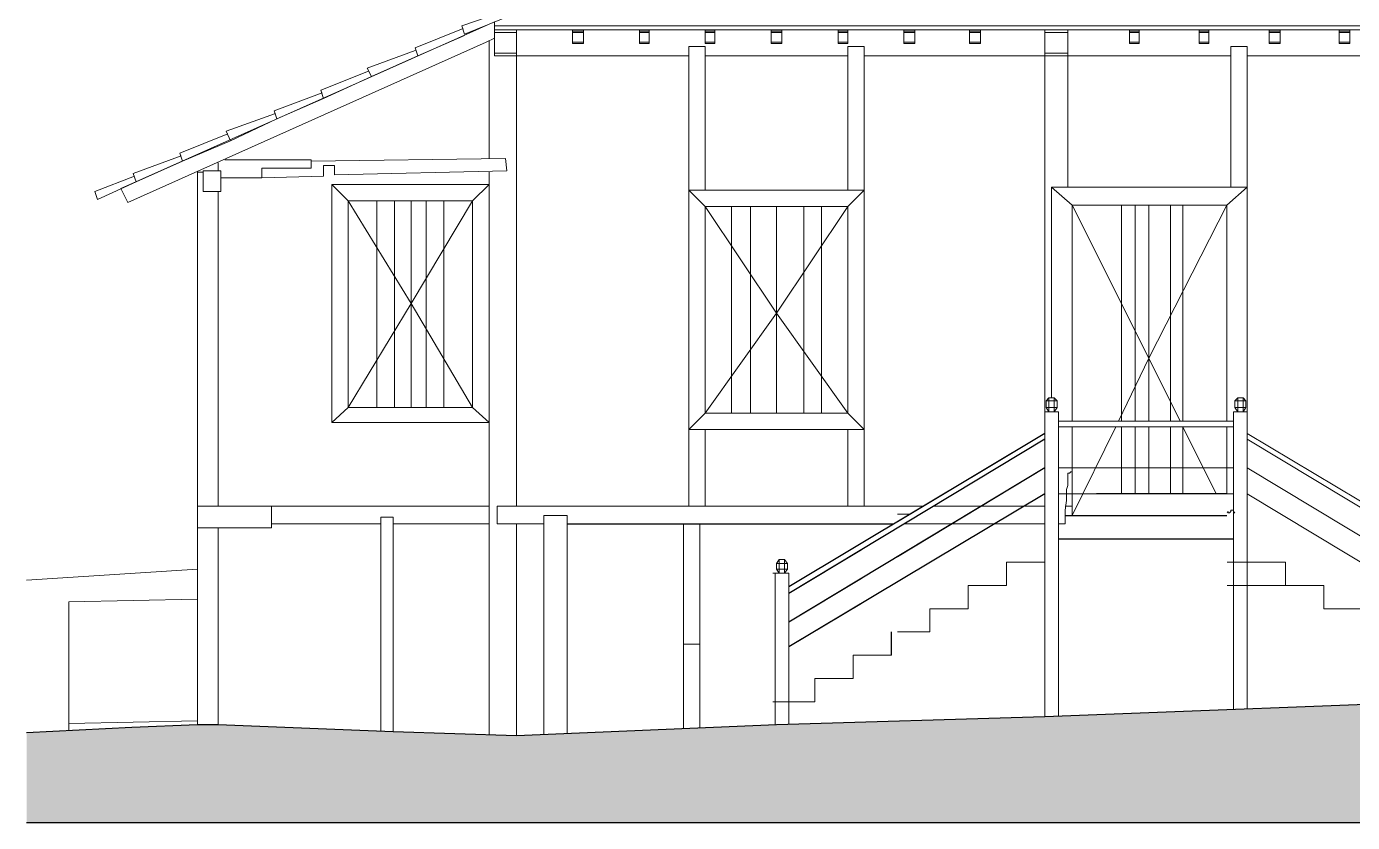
# Model space of a CAD drawing. Header units: millimetres. Extents: x 11446 to 37687, y -223 to 11932.
# Drawn here: x 11446 to 21774, y -223 to 5979 of the extents above; entities that cross this region are included whole.
import ezdxf

# ---------------------------------------------------------------- set-up
doc = ezdxf.new("R2010")
doc.units = ezdxf.units.MM
for name, color, linetype, lineweight in [('A-ALV-___-___-EXI', 250, 'Continuous', 25), ('A-BAS-___-___-EXI', 250, 'Continuous', 25), ('A-COB-___-___-EXI', 250, 'Continuous', 25), ('A-ESC-___-___-EXI', 250, 'Continuous', 25), ('A-JAN-___-___-EXI', 250, 'Continuous', 25), ('A-POR-___-___-EXI', 250, 'Continuous', 25)]:
    doc.layers.add(name, color=color, linetype=linetype, lineweight=lineweight)

msp = doc.modelspace()

# ---------------------------------------------------------------- hatches: boundary and pattern name
at = {"layer": 'A-BAS-___-___-EXI', "true_color": 0xcb9898}
msp.add_hatch(color=253, dxfattribs=at).paths.add_polyline_path([(37687, -223), (37687, 1314), (36646, 1305), (35441, 1273), (33874, 1175), (33874, 1305), (33096, 1305), (31934, 1251), (30282, 1145), (29440, 1113), (28843, 1102), (25911, 846), (24504, 804), (22756, 729), (19278, 598), (17287, 537), (15262, 452), (14303, 484), (12938, 537), (12778, 537), (12267, 516), (11446, 475), (11446, -223), (18690, -223)])

# ---------------------------------------------------------------- linework, layer by layer
at = {"layer": 'A-ALV-___-___-EXI', "color": 28, "lineweight": 15}
for p, q in [((15049, 5867), (15049, 4950)), ((19558, 4726), (19558, 5846)), ((15049, 4844), (15049, 462)), ((12938, 2243), (12938, 4694)), ((16733, 2243), (16733, 2840)), ((17842, 2243), (17842, 2840)), ((18332, 2179), (18229, 2179)), ((19377, 2243), (18513, 2243)), ((12938, 2072), (12938, 537)), ((14207, 2104), (13354, 2104)), ((15049, 2104), (14303, 2104)), ((15262, 2104), (15262, 452)), ((15656, 2104), (17949, 2104)), ((16563, 2104), (16563, 507)), ((16690, 2104), (16690, 516)), ((18279, 2104), (19377, 2104)), ((12778, 1752), (11446, 1666)), ((16563, 1166), (16690, 1166))]:
    msp.add_line(p, q, dxfattribs=at)
at = {"layer": 'A-ALV-___-___-EXI'}
msp.add_line((15656, 2104), (18193, 2104), dxfattribs=at)
at = {"layer": 'A-ALV-___-___-EXI', "color": 28, "lineweight": 15, "flags": 128}
for points in [[(16605, 2243), (16605, 2840), (16605, 4705), (16605, 5824), (16733, 5824), (16733, 4705)], [(17842, 4705), (17842, 5824), (17970, 5824), (17970, 4705), (17970, 2840), (17842, 2967), (16733, 2967), (16605, 2840), (17970, 2840), (17970, 2243)], [(20826, 4726), (20826, 5824), (20954, 5824), (20954, 4726), (20794, 4588), (20794, 2904)], [(15262, 2243), (15262, 5750), (16605, 5750)], [(11787, 494), (11776, 494), (11776, 548), (12778, 569), (12778, 537), (12778, 4844), (12821, 4844)], [(13354, 2243), (13354, 2072), (12778, 2072), (12778, 2243), (13354, 2243), (15049, 2243)], [(18428, 2243), (15113, 2243), (15113, 2104), (15475, 2104)], [(14303, 484), (14303, 2157), (14207, 2157), (14207, 494)], [(15475, 461), (15475, 2168), (15656, 2168), (15656, 468)], [(12778, 1486), (12778, 1518), (11776, 1496), (11776, 548)]]:
    msp.add_lwpolyline(points, dxfattribs=at)
at = {"layer": 'A-BAS-___-___-EXI'}
for p, q in [((19377, 601), (17287, 537)), ((12267, 516), (11446, 475)), ((11446, -223), (37687, -223))]:
    msp.add_line(p, q, dxfattribs=at)
for points in [[(28843, 1102), (25911, 846), (24504, 804), (22756, 729), (19377, 601)], [(14303, 484), (12938, 537), (12778, 537), (12267, 516)], [(17287, 537), (15262, 452), (14303, 484)]]:
    msp.add_lwpolyline(points, dxfattribs=at)
at = {"layer": 'A-COB-___-___-EXI', "color": 28, "lineweight": 15}
for p, q in [((15262, 5931), (15091, 5931)), ((15699, 5942), (15784, 5942)), ((15699, 5931), (15784, 5931)), ((16221, 5942), (16296, 5942)), ((16221, 5931), (16296, 5931)), ((16733, 5942), (16808, 5942)), ((16733, 5931), (16808, 5931)), ((17245, 5942), (17330, 5942)), ((17245, 5931), (17330, 5931)), ((17767, 5942), (17842, 5942)), ((17767, 5931), (17842, 5931)), ((18279, 5942), (18364, 5942)), ((18279, 5931), (18364, 5931)), ((18790, 5942), (18876, 5942)), ((18790, 5931), (18876, 5931)), ((19558, 5931), (19377, 5931)), ((20038, 5942), (20112, 5942)), ((20038, 5931), (20112, 5931)), ((20581, 5942), (20656, 5942)), ((20581, 5931), (20656, 5931)), ((21125, 5942), (21210, 5942)), ((21125, 5931), (21210, 5931)), ((21669, 5942), (21754, 5942)), ((21669, 5931), (21754, 5931)), ((15699, 5856), (15784, 5856)), ((16221, 5856), (16296, 5856)), ((16733, 5856), (16808, 5856)), ((17245, 5856), (17330, 5856)), ((17767, 5856), (17842, 5856)), ((18279, 5856), (18364, 5856)), ((18790, 5856), (18876, 5856)), ((20038, 5856), (20112, 5856)), ((20581, 5856), (20656, 5856)), ((21125, 5856), (21210, 5856)), ((21669, 5856), (21754, 5856)), ((15262, 5771), (15091, 5771)), ((16733, 5750), (17842, 5750)), ((17970, 5750), (20826, 5750)), ((19558, 5771), (19377, 5771)), ((20954, 5750), (22052, 5750)), ((12938, 4854), (12938, 4918))]:
    msp.add_line(p, q, dxfattribs=at)
at = {"layer": 'A-COB-___-___-EXI', "color": 28, "lineweight": 15, "flags": 128}
for points in [[(15230, 6070), (14857, 5920), (14836, 5984), (15209, 6112)], [(15091, 5984), (29493, 5984), (29493, 5952), (15091, 5952), (15091, 5984), (15091, 6016), (14974, 5963), (12181, 4716), (12235, 4609), (15027, 5856), (15091, 5888)], [(14857, 5910), (14494, 5750), (14473, 5814), (14846, 5963)], [(14494, 5750), (14132, 5590), (14100, 5654), (14473, 5792)], [(14132, 5590), (13759, 5419), (13738, 5483), (14111, 5632)], [(13759, 5419), (13397, 5259), (13375, 5323), (13748, 5462)], [(13397, 5259), (13034, 5089), (13002, 5163), (13386, 5302)], [(13034, 5089), (12661, 4929), (12640, 4993), (13013, 5142)], [(12661, 4929), (12299, 4769), (12277, 4833), (12650, 4972)], [(12959, 4801), (13279, 4801), (13279, 4876), (13663, 4876), (13663, 4940), (12991, 4940)], [(12299, 4769), (12000, 4630), (11979, 4694), (12288, 4812)]]:
    msp.add_lwpolyline(points, dxfattribs=at)
for points in [[(15091, 5952), (15262, 5952), (15262, 5750), (15091, 5750)], [(15699, 5952), (15784, 5952), (15784, 5846), (15699, 5846)], [(16221, 5952), (16296, 5952), (16296, 5846), (16221, 5846)], [(16733, 5952), (16808, 5952), (16808, 5846), (16733, 5846)], [(17245, 5952), (17330, 5952), (17330, 5846), (17245, 5846)], [(17767, 5952), (17842, 5952), (17842, 5846), (17767, 5846)], [(18279, 5952), (18364, 5952), (18364, 5846), (18279, 5846)], [(18790, 5952), (18876, 5952), (18876, 5846), (18790, 5846)], [(19377, 5952), (19558, 5952), (19558, 5750), (19377, 5750)], [(20038, 5952), (20112, 5952), (20112, 5846), (20038, 5846)], [(20581, 5952), (20656, 5952), (20656, 5846), (20581, 5846)], [(21125, 5952), (21210, 5952), (21210, 5846), (21125, 5846)], [(21669, 5952), (21754, 5952), (21754, 5846), (21669, 5846)], [(12821, 4854), (12959, 4854), (12959, 4694), (12821, 4694)], [(15187, 4854), (13844, 4822), (13844, 4897), (13759, 4897), (13759, 4812), (13279, 4801), (13279, 4876), (13663, 4876), (13663, 4929), (15177, 4950)]]:
    msp.add_lwpolyline(points, close=True, dxfattribs=at)
at = {"layer": 'A-ESC-___-___-EXI', "color": 28, "lineweight": 15}
for p, q in [((19473, 3063), (19387, 3063)), ((19409, 2978), (19409, 3085)), ((19451, 3085), (19451, 2978)), ((20848, 2904), (19483, 2904)), ((19377, 2808), (18229, 2120)), ((20848, 2861), (19483, 2861)), ((20954, 2808), (22649, 1795)), ((19377, 2765), (18229, 2072)), ((20954, 2765), (22649, 1742)), ((19377, 2541), (18229, 1848)), ((20848, 2541), (19483, 2541)), ((20954, 2541), (22649, 1518)), ((19377, 2339), (18229, 1651)), ((19781, 2339), (19483, 2339)), ((20954, 2339), (22649, 1315)), ((19483, 1987), (19781, 1987)), ((20797, 1987), (20848, 1987)), ((17949, 1953), (17383, 1614)), ((17949, 1902), (17383, 1560)), ((17373, 1795), (17287, 1795)), ((17309, 1720), (17309, 1827)), ((17351, 1827), (17351, 1720)), ((20954, 1806), (20797, 1806)), ((17383, 1720), (17260, 1720)), ((17949, 1679), (17383, 1337)), ((21253, 1624), (20797, 1624)), ((17949, 1484), (17383, 1145)), ((18332, 1262), (18229, 1262))]:
    msp.add_line(p, q, dxfattribs=at)
at = {"layer": 'A-ESC-___-___-EXI'}
for p, q in [((19377, 2808), (17383, 1614)), ((19377, 2765), (17383, 1560)), ((19377, 2541), (17383, 1337)), ((19377, 2339), (17383, 1145)), ((20797, 2339), (19781, 2339)), ((19483, 1987), (20848, 1987)), ((18183, 1081), (18183, 1262))]:
    msp.add_line(p, q, dxfattribs=at)
at = {"layer": 'A-ESC-___-___-EXI', "color": 28, "lineweight": 15, "flags": 128}
for points in [[(19377, 5750), (19377, 2978), (19377, 601)], [(19387, 3010), (19387, 3063), (19409, 3085), (19451, 3085), (19473, 3063), (19473, 3010), (19451, 2978), (19409, 2978), (19387, 3010), (19473, 3010)], [(19377, 2978), (19483, 2978), (19483, 612)], [(20848, 657), (20848, 2978), (20954, 2978), (20954, 665)], [(18229, 1262), (18481, 1262), (18481, 1443), (18780, 1443), (18780, 1624), (19078, 1624), (19078, 1806), (19377, 1806), (19377, 1987)], [(20954, 1987), (20954, 1806), (21253, 1806), (21253, 1624), (21551, 1624), (21551, 1443), (21850, 1443), (21850, 1262), (22148, 1262), (22148, 1081), (22447, 1081), (22447, 899), (22649, 899)], [(17287, 1752), (17287, 1795), (17309, 1827), (17351, 1827), (17373, 1795), (17373, 1752), (17351, 1720), (17309, 1720), (17287, 1752), (17373, 1752)], [(17277, 537), (17277, 1720), (17383, 1720), (17383, 548)], [(17260, 718), (17383, 718), (17586, 718), (17586, 899), (17884, 899), (17884, 1081), (18183, 1081), (18183, 1218)]]:
    msp.add_lwpolyline(points, dxfattribs=at)
at = {"layer": 'A-JAN-___-___-EXI', "color": 28, "lineweight": 15}
for p, q in [((14175, 4620), (14175, 3010)), ((14313, 4620), (14313, 3010)), ((14441, 4620), (14441, 3010)), ((14558, 4620), (14558, 3010)), ((14697, 4620), (14697, 3010)), ((16936, 4577), (16936, 2967)), ((17085, 4577), (17085, 2967)), ((17287, 4577), (17287, 2967)), ((17501, 4577), (17501, 2967)), ((17639, 4577), (17639, 2967))]:
    msp.add_line(p, q, dxfattribs=at)
at = {"layer": 'A-JAN-___-___-EXI', "color": 28, "lineweight": 15, "flags": 128}
for points in [[(13823, 2893), (13951, 3010), (14441, 3820), (13951, 4620), (14921, 4620), (14921, 3010), (13951, 3010), (13951, 4620), (13823, 4748), (15049, 4748), (15049, 2893), (13823, 2893), (13823, 4748)], [(15049, 4748), (14921, 4620), (14441, 3820), (14921, 3010), (15049, 2893)]]:
    msp.add_lwpolyline(points, dxfattribs=at)
for points in [[(16733, 2967), (17287, 3746), (16733, 4577), (17842, 4577), (17970, 4705), (16605, 4705), (16733, 4577)], [(17842, 2967), (17842, 4577), (17287, 3746)]]:
    msp.add_lwpolyline(points, close=True, dxfattribs=at)
at = {"layer": 'A-POR-___-___-EXI', "color": 28, "lineweight": 15}
for p, q in [((19974, 4588), (19974, 2904)), ((20080, 4588), (20080, 2904)), ((20187, 4588), (20187, 2904)), ((20357, 4588), (20357, 2904)), ((20453, 4588), (20453, 2904)), ((20944, 3063), (20858, 3063)), ((20880, 2978), (20880, 3085)), ((20922, 3085), (20922, 2978)), ((19590, 2509), (19590, 2861)), ((19974, 2861), (19974, 2339)), ((20080, 2861), (20080, 2339)), ((20187, 2861), (20187, 2339)), ((20357, 2861), (20357, 2339)), ((20794, 2861), (20794, 2339)), ((20848, 2339), (20797, 2339)), ((19537, 2168), (19781, 2168))]:
    msp.add_line(p, q, dxfattribs=at)
at = {"layer": 'A-POR-___-___-EXI'}
msp.add_line((19537, 2168), (20794, 2168), dxfattribs=at)
at = {"layer": 'A-POR-___-___-EXI', "color": 28, "lineweight": 15, "flags": 128}
for points in [[(19430, 4726), (19590, 4588), (20794, 4588), (20187, 3394), (20432, 2904)], [(19430, 3085), (19430, 4726), (20954, 4726), (20954, 2978)], [(19590, 2904), (19590, 4588), (20187, 3394), (19952, 2904)], [(20858, 3010), (20858, 3063), (20880, 3085), (20922, 3085), (20944, 3063), (20944, 3010), (20922, 2978), (20880, 2978), (20858, 3010), (20944, 3010)], [(19931, 2861), (19590, 2168), (19590, 2243)], [(20711, 2339), (20453, 2861), (20453, 2339)], [(19483, 2104), (19537, 2104), (19537, 2211), (19547, 2285), (19547, 2371), (19558, 2403), (19558, 2498), (19569, 2498), (19579, 2509), (19590, 2509), (19590, 2243), (19537, 2243)], [(20797, 2197), (20805, 2189), (20805, 2200), (20805, 2189), (20816, 2189), (20826, 2200), (20826, 2211), (20848, 2211), (20848, 2200), (20858, 2189), (20848, 2189)]]:
    msp.add_lwpolyline(points, dxfattribs=at)

doc.saveas('drawing.dxf')
